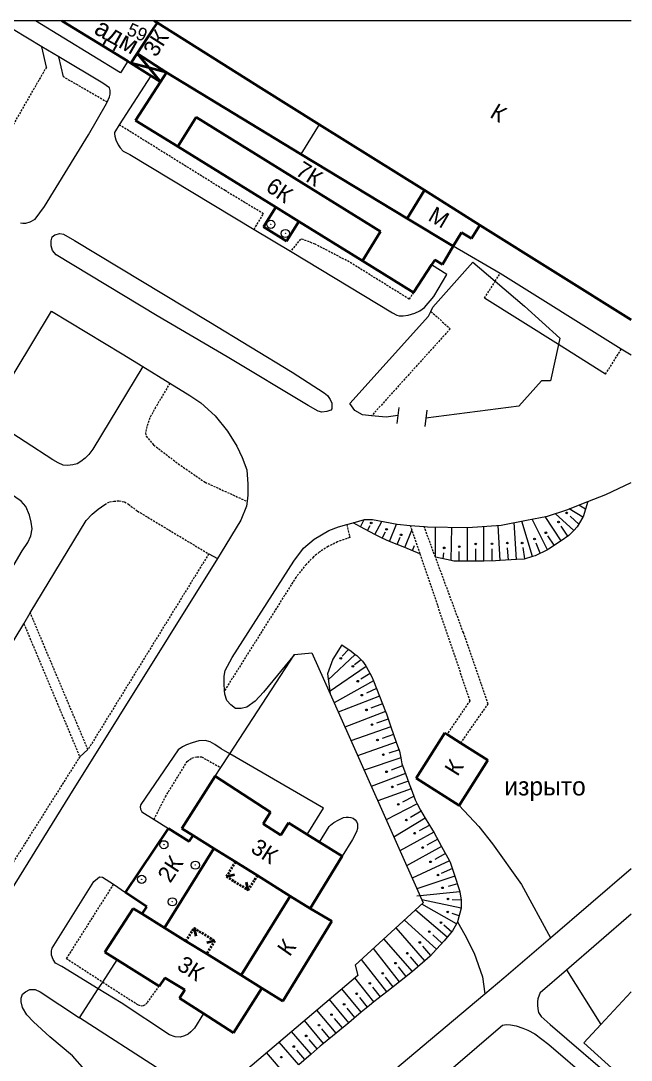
# Model space of a CAD drawing. Extents: x 1000 to 4000, y -5000 to -1000.
# Drawn here: x 2850.7 to 3000, y -1254.3 to -1000 of the extents above; entities that cross this region are included whole.
import ezdxf
from ezdxf.enums import TextEntityAlignment as Align

# ---------------------------------------------------------------- set-up
doc = ezdxf.new("R2010")
doc.units = 0
doc.header["$MEASUREMENT"] = 0
doc.linetypes.add('DASHED', pattern=[0.75, 0.5, -0.25])
for name, color, linetype in [('1', 7, 'CONTINUOUS'), ('11', 7, 'CONTINUOUS'), ('13', 7, 'CONTINUOUS'), ('17', 7, 'CONTINUOUS'), ('24', 7, 'CONTINUOUS'), ('37', 7, 'CONTINUOUS'), ('40', 7, 'CONTINUOUS'), ('7', 7, 'CONTINUOUS')]:
    doc.layers.add(name, color=color, linetype=linetype)
doc.styles.get("Standard").update_dxf_attribs({"font": 'txt', "height": 0.2})

msp = doc.modelspace()

# ---------------------------------------------------------------- linework, layer by layer
at = {"layer": '1', "color": 253, "linetype": 'Continuous', "lineweight": 0}
msp.add_line((3000, -1000), (2000, -1000), dxfattribs=at)
at = {"layer": '11', "color": 253, "linetype": 'Continuous', "lineweight": 0}
for p, q in [((2875.08, -1012.76), (2854.34, -1000)), ((2876.87, -1009.85), (2875.08, -1012.76)), ((2951.51, -1070.1), (2961.22, -1059.02)), ((2961.22, -1059.02), (2966.73, -1063.73)), ((2966.73, -1063.73), (2973.89, -1069.83)), ((2951.01, -1071.11), (2951.51, -1070.1)), ((2973.89, -1069.83), (2982.51, -1077.67)), ((2931.17, -1093.61), (2950.44, -1072.26)), ((2950.44, -1072.26), (2951.01, -1071.11)), ((2982.51, -1077.67), (2982.17, -1079.22)), ((2982.17, -1079.22), (2980.22, -1088.07)), ((2978.06, -1088.07), (2972.54, -1094.28)), ((2980.22, -1088.07), (2978.06, -1088.07)), ((2932.38, -1095.37), (2931.17, -1093.61)), ((2934.26, -1096.45), (2932.38, -1095.37)), ((2943.14, -1094.6), (2942.64, -1098.57)), ((2950.01, -1095.27), (2949.52, -1099.24)), ((2972.54, -1094.28), (2949.76, -1097.26)), ((2936.5, -1096.65), (2934.26, -1096.45)), ((2940.06, -1096.99), (2936.5, -1096.65)), ((2942.89, -1096.58), (2940.06, -1096.99)), ((2901.83, -1179.38), (2917.67, -1155.08)), ((2917.67, -1155.08), (2921.88, -1154.67)), ((2921.88, -1154.67), (2926.34, -1164.69)), ((2926.34, -1164.69), (2949.11, -1215.86)), ((2899.64, -1182.73), (2901.83, -1179.38)), ((2898.29, -1184.8), (2899.64, -1182.73)), ((2949.11, -1215.86), (2932.46, -1231.11)), ((2870.77, -1235.2), (2874.29, -1229.77)), ((2932.46, -1231.11), (2933.12, -1233.57)), ((2869.68, -1236.89), (2870.77, -1235.2)), ((2933.12, -1233.57), (2900.59, -1261.17)), ((2865.11, -1243.94), (2869.68, -1236.89)), ((2992.57, -1245.58), (3000, -1237.56)), ((2885.05, -1256.83), (2865.11, -1243.94)), ((2988.39, -1250.08), (2992.57, -1245.58)), ((3000, -1260.53), (2988.39, -1250.08))]:
    msp.add_line(p, q, dxfattribs=at)
msp.add_point((2876.87, -1009.85), dxfattribs=at)
at = {"layer": '13', "color": 253, "linetype": 'Continuous', "lineweight": 40}
for p, q in [((2860.78, -1000), (2876.87, -1009.85)), ((2879.2, -1007.97), (2883.19, -1001.9)), ((2883.19, -1001.9), (2884.14, -1000.47)), ((2883.36, -1000), (2884.14, -1000.47)), ((2884.14, -1000.47), (2909.54, -1016.46)), ((2877.65, -1010.33), (2879.2, -1007.97)), ((2879.2, -1007.97), (2882.08, -1011.53)), ((2879.2, -1007.97), (2886.34, -1012.68)), ((2876.87, -1009.85), (2877.65, -1010.33)), ((2882.08, -1011.53), (2877.65, -1010.33)), ((2877.65, -1010.33), (2884.87, -1014.97)), ((2882.08, -1011.53), (2884.87, -1014.97)), ((2886.34, -1012.68), (2882.08, -1011.53)), ((2884.87, -1014.97), (2886.34, -1012.68)), ((2886.34, -1012.68), (2890.49, -1015.19)), ((2878.81, -1024.39), (2884.87, -1014.97)), ((2890.49, -1015.19), (2919.23, -1032.61)), ((2909.54, -1016.46), (2923.72, -1025.35)), ((2889.15, -1030.79), (2878.81, -1024.39)), ((2893.6, -1023.61), (2889.15, -1030.79)), ((2938.71, -1051.55), (2893.6, -1023.61)), ((2923.72, -1025.35), (2949.4, -1041.46)), ((2913.06, -1045.6), (2889.15, -1030.79)), ((2919.23, -1032.61), (2945.21, -1048.36)), ((2945.21, -1048.36), (2949.4, -1041.46)), ((2949.4, -1041.46), (2962.98, -1049.98)), ((2910.08, -1050.41), (2913.06, -1045.6)), ((2918.69, -1049.09), (2913.06, -1045.6)), ((2918.69, -1049.09), (2915.71, -1053.9)), ((2934.26, -1058.73), (2918.69, -1049.09)), ((2945.21, -1048.36), (2956.44, -1055.18)), ((2962.98, -1049.98), (2960.92, -1053.3)), ((2962.98, -1049.98), (3000, -1073.2)), ((2915.71, -1053.9), (2910.08, -1050.41)), ((2934.26, -1058.73), (2938.71, -1051.55)), ((2958.52, -1051.82), (2956.44, -1055.18)), ((2960.92, -1053.3), (2958.52, -1051.82)), ((2956.44, -1055.18), (2953.82, -1059.65)), ((2946.73, -1066.45), (2934.26, -1058.73)), ((2951.15, -1059.71), (2946.73, -1066.45)), ((2951.96, -1058.48), (2951.15, -1059.71)), ((2953.82, -1059.65), (2951.96, -1058.48)), ((2947.4, -1185.3), (2954.4, -1174.25)), ((2954.4, -1174.25), (2954.93, -1174.59)), ((2954.93, -1174.59), (2958.3, -1176.72)), ((2958.3, -1176.72), (2964.94, -1180.94)), ((2964.94, -1180.94), (2957.94, -1191.98)), ((2898.29, -1184.8), (2890.11, -1197.65)), ((2911.8, -1193.6), (2898.29, -1184.8)), ((2957.94, -1191.98), (2947.4, -1185.3)), ((2909.95, -1196.48), (2911.8, -1193.6)), ((2876.37, -1213.29), (2886.86, -1197.64)), ((2886.86, -1197.64), (2891.93, -1200.83)), ((2890.11, -1197.65), (2892.85, -1199.36)), ((2914.28, -1199.23), (2909.95, -1196.48)), ((2916.19, -1196.21), (2914.28, -1199.23)), ((2920.75, -1199.07), (2916.19, -1196.21)), ((2891.93, -1200.83), (2892.85, -1199.36)), ((2892.85, -1199.36), (2897.89, -1202.49)), ((2923.76, -1200.95), (2920.75, -1199.07)), ((2897.89, -1202.49), (2885.84, -1221.93)), ((2897.89, -1202.49), (2903.22, -1205.82)), ((2929.31, -1204.43), (2923.76, -1200.95)), ((2921.47, -1217.19), (2929.31, -1204.43)), ((2903.22, -1205.82), (2908.57, -1209.15)), ((2901.01, -1209.38), (2902.96, -1208.92)), ((2908.57, -1209.15), (2916.62, -1214.16)), ((2906.35, -1212.71), (2905.9, -1210.76)), ((2881.56, -1216.77), (2876.37, -1213.29)), ((2904.6, -1233.55), (2916.62, -1214.16)), ((2916.62, -1214.16), (2921.47, -1217.19)), ((2871.24, -1227.86), (2878.18, -1217.17)), ((2878.18, -1217.17), (2880.4, -1218.55)), ((2880.4, -1218.55), (2881.56, -1216.77)), ((2926.8, -1220.28), (2921.47, -1217.19)), ((2880.4, -1218.55), (2885.84, -1221.93)), ((2914.78, -1239.84), (2926.8, -1220.28)), ((2885.84, -1221.93), (2891.1, -1225.19)), ((2893.08, -1221.99), (2893.54, -1223.94)), ((2891.1, -1225.19), (2896.18, -1228.33)), ((2898.16, -1225.14), (2896.21, -1225.6)), ((2874.29, -1229.77), (2871.24, -1227.86)), ((2896.18, -1228.33), (2904.6, -1233.55)), ((2884.56, -1236.23), (2874.29, -1229.77)), ((2885.95, -1234.15), (2884.56, -1236.23)), ((2890.82, -1237.13), (2885.95, -1234.15)), ((2904.6, -1233.55), (2909.63, -1236.67)), ((2889.51, -1239.16), (2890.82, -1237.13)), ((2909.63, -1236.67), (2902.74, -1247.62)), ((2909.63, -1236.67), (2914.78, -1239.84)), ((2895.41, -1242.93), (2889.51, -1239.16)), ((2902.74, -1247.62), (2895.41, -1242.93))]:
    msp.add_line(p, q, dxfattribs=at)
at = {"layer": '13', "color": 253, "linetype": 'DASHED', "lineweight": 40}
for p, q in [((2903.22, -1205.82), (2901.01, -1209.38)), ((2901.01, -1209.38), (2906.35, -1212.71)), ((2906.35, -1212.71), (2908.57, -1209.15)), ((2891.1, -1225.19), (2893.08, -1221.99)), ((2893.08, -1221.99), (2898.16, -1225.14)), ((2898.16, -1225.14), (2896.18, -1228.33))]:
    msp.add_line(p, q, dxfattribs=at)
at = {"layer": '24', "color": 253, "linetype": 'Continuous', "lineweight": 0}
for p, q in [((2855.88, -1006.36), (2845.28, -1000)), ((2860.04, -1008.86), (2855.88, -1006.36)), ((2857.01, -1011.31), (2855.88, -1006.36)), ((2861.15, -1013.72), (2860.04, -1008.86)), ((2870.77, -1015.3), (2860.04, -1008.86)), ((2882.53, -1013.47), (2874.82, -1025.46)), ((2872.38, -1016.4), (2870.77, -1015.3)), ((2872.6, -1017.02), (2872.38, -1016.4)), ((2872.6, -1017.93), (2872.6, -1017.02)), ((2871.86, -1019.93), (2872.45, -1018.63)), ((2872.45, -1018.63), (2872.6, -1017.93)), ((2867.25, -1027.94), (2871.7, -1020.27)), ((2871.7, -1020.27), (2871.86, -1019.93)), ((2873.64, -1027.34), (2873.62, -1027.62)), ((2873.87, -1026.95), (2873.64, -1027.34)), ((2874.82, -1025.46), (2873.87, -1026.95)), ((2923.72, -1025.35), (2919.23, -1032.61)), ((2856.55, -1045.43), (2867.25, -1027.94)), ((2873.62, -1027.62), (2873.73, -1028.21)), ((2873.73, -1028.21), (2873.95, -1029.13)), ((2873.95, -1029.13), (2874.56, -1030.38)), ((2874.56, -1030.38), (2875, -1031.12)), ((2875, -1031.12), (2875.76, -1031.89)), ((2875.76, -1031.89), (2877.38, -1032.72)), ((2877.38, -1032.72), (2907.76, -1051.03)), ((2854.25, -1048.5), (2856.55, -1045.43)), ((2850.68, -1049.45), (2851.22, -1049.52)), ((2851.22, -1049.52), (2851.95, -1049.52)), ((2851.95, -1049.52), (2853.05, -1049.19)), ((2853.05, -1049.19), (2854.25, -1048.5)), ((2858.15, -1053.84), (2858.41, -1052.9)), ((2858.41, -1052.9), (2859.09, -1052.38)), ((2859.09, -1052.38), (2860.29, -1052.04)), ((2860.29, -1052.04), (2861.19, -1052.17)), ((2861.19, -1052.17), (2863.88, -1053.79)), ((2907.76, -1051.03), (2916.7, -1056.41)), ((2858.15, -1055.08), (2858.15, -1053.84)), ((2858.49, -1056.19), (2858.15, -1055.08)), ((2863.88, -1053.79), (2896.72, -1073.59)), ((2967.91, -1061.86), (2956.44, -1055.18)), ((2859.35, -1057.26), (2858.49, -1056.19)), ((2884.09, -1072.2), (2859.35, -1057.26)), ((2916.7, -1056.41), (2941.59, -1071.42)), ((2954.93, -1062.08), (2951.15, -1059.71)), ((2951.72, -1067.44), (2954.93, -1062.08)), ((2997.56, -1080.33), (2967.91, -1061.86)), ((2949.47, -1070.15), (2951.72, -1067.44)), ((2982.17, -1079.22), (2964.12, -1067.87)), ((2948.29, -1070.94), (2949.47, -1070.15)), ((2842.53, -1097.06), (2858.27, -1071.02)), ((2858.27, -1071.02), (2875.54, -1081.53)), ((2901.19, -1082.23), (2884.09, -1072.2)), ((2941.59, -1071.42), (2942.68, -1072.03)), ((2942.68, -1072.03), (2943.27, -1072.16)), ((2943.27, -1072.16), (2944.18, -1072.16)), ((2944.18, -1072.16), (2945.45, -1072.05)), ((2945.45, -1072.05), (2947.07, -1071.53)), ((2947.07, -1071.53), (2948.29, -1070.94)), ((2896.72, -1073.59), (2917.09, -1085.94)), ((2993.69, -1086.47), (2982.17, -1079.22)), ((3000, -1081.85), (2997.56, -1080.33)), ((2875.54, -1081.53), (2880.58, -1084.62)), ((2921, -1094.11), (2901.19, -1082.23)), ((2880.58, -1084.62), (2870.5, -1101.27)), ((2880.58, -1084.62), (2887.17, -1088.66)), ((2917.09, -1085.94), (2924.88, -1091.03)), ((2887.17, -1088.66), (2892.07, -1091.67)), ((2924.88, -1091.03), (2925.7, -1091.71)), ((2892.07, -1091.67), (2894.77, -1093.5)), ((2894.77, -1093.5), (2898.28, -1096.65)), ((2925.7, -1091.71), (2926.34, -1092.7)), ((2926.34, -1092.7), (2926.81, -1093.6)), ((2926.81, -1093.6), (2926.81, -1094.41)), ((2923.47, -1095.52), (2921, -1094.11)), ((2924.37, -1095.78), (2923.47, -1095.52)), ((2925.57, -1095.61), (2924.37, -1095.78)), ((2926.55, -1095.26), (2925.57, -1095.61)), ((2926.81, -1094.92), (2926.55, -1095.26)), ((2926.81, -1094.41), (2926.81, -1094.92)), ((2858.55, -1107.43), (2842.53, -1097.06)), ((2898.28, -1096.65), (2901.27, -1100.38)), ((2901.27, -1100.38), (2903.52, -1104.11)), ((2870.5, -1101.27), (2868.32, -1104.78)), ((2867.36, -1106.09), (2866.43, -1107.02)), ((2868.32, -1104.78), (2867.36, -1106.09)), ((2903.52, -1104.11), (2904.88, -1106.86)), ((2859.89, -1108.12), (2858.55, -1107.43)), ((2861.12, -1108.72), (2859.89, -1108.12)), ((2862.13, -1108.8), (2861.12, -1108.72)), ((2863.45, -1108.67), (2862.13, -1108.8)), ((2864.51, -1108.39), (2863.45, -1108.67)), ((2865.39, -1107.84), (2864.51, -1108.39)), ((2866.43, -1107.02), (2865.39, -1107.84)), ((2904.88, -1106.86), (2905.98, -1109.91)), ((2905.98, -1109.91), (2906.25, -1113.37)), ((2906.25, -1113.37), (2906.25, -1116.05)), ((2993.75, -1115.9), (3000, -1112.94)), ((2850.84, -1117.57), (2848.22, -1115.77)), ((2906.25, -1116.05), (2906.04, -1117.58)), ((2989.36, -1117.63), (2993.75, -1115.9)), ((2851.93, -1118.83), (2850.84, -1117.57)), ((2852.86, -1120.96), (2851.93, -1118.83)), ((2869.68, -1119.52), (2871.25, -1118.32)), ((2905.88, -1118.73), (2904.52, -1122.21)), ((2906.04, -1117.58), (2905.88, -1118.73)), ((2984.22, -1119.67), (2989.36, -1117.63)), ((2853.29, -1122.65), (2852.86, -1120.96)), ((2866.72, -1122.26), (2868.21, -1120.69)), ((2868.21, -1120.69), (2869.68, -1119.52)), ((2974.35, -1122.2), (2979.49, -1121.18)), ((2979.49, -1121.18), (2984.22, -1119.67)), ((2853.06, -1144.9), (2866.72, -1122.26)), ((2853.51, -1124.34), (2853.29, -1122.65)), ((2904.52, -1122.21), (2899.7, -1130.14)), ((2926.08, -1124.69), (2928.39, -1123.78)), ((2928.39, -1123.78), (2930.41, -1123.23)), ((2930.41, -1123.23), (2931.96, -1122.82)), ((2931.96, -1122.82), (2934.8, -1122.05)), ((2934.8, -1122.05), (2936.69, -1122.05)), ((2936.69, -1122.05), (2942.76, -1123.18)), ((2942.76, -1123.18), (2945.96, -1123.46)), ((2945.96, -1123.46), (2949.33, -1123.75)), ((2949.33, -1123.75), (2950.16, -1123.82)), ((2950.16, -1123.82), (2960.01, -1124.01)), ((2960.01, -1124.01), (2968.19, -1123.45)), ((2968.19, -1123.45), (2974.35, -1122.2)), ((2852.42, -1127.67), (2853.18, -1126.04)), ((2853.18, -1126.04), (2853.51, -1124.34)), ((2922.42, -1126.84), (2926.08, -1124.69)), ((2851.06, -1129.69), (2852.42, -1127.67)), ((2917.45, -1132.21), (2919.89, -1129.08)), ((2919.89, -1129.08), (2922.42, -1126.84)), ((2836.07, -1154.86), (2851.06, -1129.69)), ((2898.8, -1131.58), (2862.66, -1189.54)), ((2896.68, -1130.43), (2898.8, -1131.58)), ((2899.7, -1130.14), (2898.8, -1131.58)), ((2902.38, -1155.82), (2917.45, -1132.21)), ((2851.48, -1147.52), (2853.06, -1144.9)), ((2847.45, -1154.2), (2851.48, -1147.52)), ((2900.67, -1159), (2902.38, -1155.82)), ((2917.67, -1155.08), (2910.11, -1164.24)), ((2900.42, -1160.36), (2900.67, -1159)), ((2900.46, -1162.26), (2900.42, -1160.36)), ((2900.54, -1163.9), (2900.46, -1162.26)), ((2900.59, -1164.78), (2900.54, -1163.9)), ((2901.12, -1166.34), (2900.59, -1164.78)), ((2910.11, -1164.24), (2908.01, -1166.47)), ((2902.07, -1167.38), (2901.12, -1166.34)), ((2908.01, -1166.47), (2905.99, -1167.91)), ((2903.23, -1168.24), (2902.07, -1167.38)), ((2904.63, -1168.28), (2903.23, -1168.24)), ((2905.99, -1167.91), (2904.63, -1168.28)), ((2891.27, -1177.15), (2890.24, -1177.61)), ((2892.64, -1176.7), (2891.27, -1177.15)), ((2894.23, -1176.2), (2892.64, -1176.7)), ((2895.83, -1176.09), (2894.23, -1176.2)), ((2897.04, -1176.43), (2895.83, -1176.09)), ((2898.18, -1177.08), (2897.04, -1176.43)), ((2899.7, -1178.14), (2898.18, -1177.08)), ((2865.14, -1180.07), (2867.15, -1178.33)), ((2889.22, -1178.37), (2880.09, -1191.73)), ((2890.24, -1177.61), (2889.22, -1178.37)), ((2901.83, -1179.38), (2899.7, -1178.14)), ((2924.75, -1192.69), (2901.83, -1179.38)), ((2862.66, -1189.54), (2822.77, -1253.86)), ((2880.09, -1191.73), (2879.94, -1192.34)), ((2879.94, -1192.34), (2880.02, -1192.87)), ((2920.75, -1199.07), (2924.75, -1192.69)), ((2880.02, -1192.87), (2880.32, -1193.52)), ((2880.32, -1193.52), (2883.3, -1195.39)), ((2928.45, -1195.48), (2929.65, -1194.98)), ((2929.65, -1194.98), (2930.26, -1194.86)), ((2930.26, -1194.86), (2930.87, -1194.86)), ((2930.87, -1194.86), (2931.44, -1194.91)), ((2931.44, -1194.91), (2931.98, -1195.12)), ((2931.98, -1195.12), (2932.52, -1195.52)), ((2883.3, -1195.39), (2886.86, -1197.64)), ((2923.76, -1200.95), (2926.15, -1197.14)), ((2926.15, -1197.14), (2926.49, -1196.8)), ((2926.49, -1196.8), (2927.27, -1196.18)), ((2927.27, -1196.18), (2928.45, -1195.48)), ((2932.52, -1195.52), (2932.85, -1195.9)), ((2932.85, -1195.9), (2933.09, -1196.49)), ((2933.04, -1197.64), (2932.85, -1198.42)), ((2933.09, -1197.08), (2933.04, -1197.64)), ((2933.09, -1196.49), (2933.09, -1197.08)), ((2931.85, -1200.35), (2929.31, -1204.43)), ((2932.85, -1198.42), (2931.85, -1200.35)), ((2980.23, -1224.36), (3000, -1207.4)), ((2858.43, -1226.95), (2868.6, -1210.59)), ((2868.6, -1210.59), (2869.45, -1209.83)), ((2869.45, -1209.83), (2869.99, -1209.48)), ((2869.99, -1209.48), (2870.74, -1209.52)), ((2870.74, -1209.52), (2873.36, -1211.28)), ((2873.36, -1211.28), (2876.37, -1213.29)), ((2984.17, -1232.21), (3000, -1218.5)), ((2968.82, -1234.14), (2980.23, -1224.36)), ((2858.2, -1227.59), (2858.43, -1226.95)), ((2858.2, -1228.62), (2858.2, -1227.59)), ((2858.62, -1229.72), (2858.2, -1228.62)), ((2859.23, -1230.56), (2858.62, -1229.72)), ((2860.73, -1231.43), (2859.23, -1230.56)), ((2869.68, -1236.89), (2860.73, -1231.43)), ((2977.74, -1237.78), (2984.17, -1232.21)), ((2964.18, -1238.05), (2968.82, -1234.14)), ((2850.79, -1239.17), (2851.12, -1238.16)), ((2851.12, -1238.16), (2851.86, -1237.62)), ((2851.86, -1237.62), (2852.94, -1237.02)), ((2852.94, -1237.02), (2854.22, -1237.02)), ((2854.22, -1237.02), (2855.43, -1237.62)), ((2855.43, -1237.62), (2865.11, -1243.94)), ((2875.31, -1240.32), (2869.68, -1236.89)), ((2945.29, -1253.97), (2964.18, -1238.05)), ((2977.74, -1237.78), (2977.14, -1239.34)), ((2850.79, -1240.05), (2850.79, -1239.17)), ((2851.12, -1241.39), (2850.79, -1240.05)), ((2887.09, -1248.13), (2875.31, -1240.32)), ((2977.14, -1239.34), (2977.05, -1240.03)), ((2977.05, -1240.03), (2977.05, -1240.82)), ((2977.05, -1240.82), (2977.14, -1241.79)), ((2852.2, -1243.21), (2851.12, -1241.39)), ((2853.81, -1244.96), (2852.2, -1243.21)), ((2895.41, -1242.93), (2893.16, -1246.46)), ((2977.14, -1241.79), (2977.33, -1242.62)), ((2977.33, -1242.62), (2977.93, -1243.63)), ((2977.93, -1243.63), (2980.18, -1245.62)), ((2857.83, -1248.58), (2853.81, -1244.96)), ((2967.47, -1246.67), (2968.54, -1245.75)), ((2968.54, -1245.75), (2969.47, -1245.6)), ((2969.47, -1245.6), (2970.49, -1245.65)), ((2970.49, -1245.65), (2971.82, -1245.88)), ((2971.82, -1245.88), (2973.44, -1246.48)), ((2980.18, -1245.62), (3000, -1262.64)), ((2863.35, -1253.22), (2857.83, -1248.58)), ((2888.45, -1248.58), (2887.09, -1248.13)), ((2889.67, -1248.66), (2888.45, -1248.58)), ((2890.73, -1248.39), (2889.67, -1248.66)), ((2891.68, -1247.94), (2890.73, -1248.39)), ((2892.29, -1247.41), (2891.68, -1247.94)), ((2893.16, -1246.46), (2892.29, -1247.41)), ((2945.71, -1265.25), (2967.47, -1246.67)), ((2973.44, -1246.48), (2974.73, -1246.99)), ((2974.73, -1246.99), (2976.43, -1247.87)), ((2976.43, -1247.87), (2979.8, -1250.45)), ((2979.8, -1250.45), (2989.7, -1258.97)), ((2866.38, -1256.66), (2863.35, -1253.22)), ((2813.39, -1364.39), (2945.29, -1253.97))]:
    msp.add_line(p, q, dxfattribs=at)
at = {"layer": '24', "color": 253, "linetype": 'DASHED', "lineweight": 0}
for p, q in [((2857.01, -1011.31), (2844.06, -1033.7)), ((2871.86, -1019.93), (2861.15, -1013.72)), ((2900.69, -1041.56), (2874.82, -1025.46)), ((2910.06, -1047.22), (2900.69, -1041.56)), ((2907.76, -1051.03), (2910.06, -1047.22)), ((2919.12, -1053.42), (2916.7, -1056.41)), ((2919.74, -1053.5), (2919.12, -1053.42)), ((2922.68, -1054.65), (2919.74, -1053.5)), ((2931.03, -1059), (2922.68, -1054.65)), ((2945.7, -1068.1), (2931.03, -1059)), ((2966.73, -1063.73), (2967.91, -1061.86)), ((2964.12, -1067.87), (2966.73, -1063.73)), ((2946.73, -1066.45), (2945.7, -1068.1)), ((2951.01, -1071.11), (2955.72, -1075.36)), ((2955.72, -1075.36), (2936.5, -1096.65)), ((2993.69, -1086.47), (2997.56, -1080.33)), ((2887.17, -1088.66), (2883.7, -1094.56)), ((2883.7, -1094.56), (2882.27, -1097.19)), ((2882.27, -1097.19), (2881.53, -1099.27)), ((2881.53, -1099.27), (2881.23, -1100.81)), ((2881.23, -1100.81), (2881.36, -1101.66)), ((2881.36, -1101.66), (2883.21, -1103.78)), ((2883.21, -1103.78), (2889.23, -1108.38)), ((2889.23, -1108.38), (2895.78, -1112.9)), ((2895.78, -1112.9), (2906.04, -1117.58)), ((2871.25, -1118.32), (2872.42, -1117.74)), ((2872.42, -1117.74), (2873.47, -1117.55)), ((2873.47, -1117.55), (2874.76, -1117.46)), ((2874.76, -1117.46), (2876.08, -1117.71)), ((2876.08, -1117.71), (2877.06, -1118.29)), ((2877.06, -1118.29), (2879.23, -1119.95)), ((2879.23, -1119.95), (2896.68, -1130.43)), ((2930.41, -1123.23), (2931.2, -1126.44)), ((2945.96, -1123.46), (2948.32, -1130.4)), ((2952.1, -1131.23), (2949.33, -1123.75)), ((2931.2, -1126.44), (2928.19, -1127.48)), ((2925.85, -1128.62), (2923.71, -1130.05)), ((2928.19, -1127.48), (2925.85, -1128.62)), ((2896.68, -1130.43), (2867.15, -1178.33)), ((2922.29, -1131.2), (2920.48, -1133.01)), ((2923.71, -1130.05), (2922.29, -1131.2)), ((2948.32, -1130.4), (2960.52, -1166.37)), ((2958.94, -1149.7), (2952.1, -1131.23)), ((2920.48, -1133.01), (2918.02, -1136.13)), ((2918.02, -1136.13), (2900.54, -1163.9)), ((2867.15, -1178.33), (2853.06, -1144.9)), ((2851.48, -1147.52), (2865.14, -1180.07)), ((2964.98, -1167.16), (2958.94, -1149.7)), ((2960.52, -1166.37), (2954.93, -1174.59)), ((2958.3, -1176.72), (2964.98, -1167.16)), ((2865.14, -1180.07), (2835.33, -1227.33)), ((2886.08, -1189.91), (2891.4, -1181.25)), ((2891.4, -1181.25), (2892.52, -1180.39)), ((2892.52, -1180.39), (2893.77, -1180.09)), ((2893.77, -1180.09), (2894.94, -1180.13)), ((2894.94, -1180.13), (2899.64, -1182.73)), ((2883.3, -1195.39), (2886.08, -1189.91)), ((2873.36, -1211.28), (2861.86, -1229.45)), ((2861.86, -1229.45), (2870.77, -1235.2)), ((2870.77, -1235.2), (2879.13, -1240.6)), ((2881.68, -1240.21), (2884.56, -1236.23)), ((2879.13, -1240.6), (2879.43, -1240.77)), ((2879.43, -1240.77), (2880.13, -1240.99)), ((2880.13, -1240.99), (2880.73, -1240.9)), ((2880.73, -1240.9), (2881.29, -1240.64)), ((2881.29, -1240.64), (2881.68, -1240.21))]:
    msp.add_line(p, q, dxfattribs=at)
at = {"layer": '37', "color": 253, "linetype": 'Continuous', "lineweight": 0}
for p, q in [((2988.79, -1119.49), (2987.14, -1118.52)), ((2989.36, -1117.63), (2988.21, -1121.37)), ((2982.84, -1127.24), (2978.91, -1121.3)), ((2985.91, -1124.73), (2981.41, -1120.57)), ((2988.16, -1121.45), (2984.78, -1119.45)), ((2987.27, -1123.26), (2985.07, -1121.22)), ((2988.16, -1121.45), (2986.78, -1123.79)), ((2988.21, -1121.37), (2988.16, -1121.45)), ((2933.77, -1123.78), (2931.96, -1122.82)), ((2933.77, -1123.78), (2934.69, -1122.05)), ((2937.3, -1125.67), (2933.77, -1123.78)), ((2935.53, -1124.72), (2936.17, -1123.52)), ((2937.3, -1125.67), (2939, -1122.48)), ((2940.91, -1127.37), (2942.63, -1123.17)), ((2952.1, -1131.23), (2952.12, -1123.86)), ((2955.98, -1132.07), (2956.11, -1123.94)), ((2959.97, -1132.2), (2959.93, -1124.02)), ((2963.97, -1132.18), (2963.92, -1123.74)), ((2967.96, -1132.09), (2967.42, -1123.5)), ((2971.95, -1131.84), (2971.39, -1122.8)), ((2975.86, -1131.1), (2973.2, -1122.43)), ((2979.48, -1129.41), (2975.73, -1121.93)), ((2984.51, -1126.14), (2982.85, -1123.64)), ((2986.78, -1123.79), (2985.91, -1124.73)), ((2939.05, -1126.6), (2937.3, -1125.67)), ((2940.91, -1127.37), (2939.05, -1126.6)), ((2939.06, -1126.61), (2939.88, -1125.07)), ((2942.76, -1128.12), (2943.5, -1126.34)), ((2944.61, -1128.88), (2946.36, -1124.62)), ((2981.18, -1128.34), (2979.61, -1126.04)), ((2984.76, -1125.98), (2982.84, -1127.24)), ((2985.91, -1124.73), (2984.76, -1125.98)), ((2944.61, -1128.88), (2940.91, -1127.37)), ((2948.32, -1130.4), (2944.61, -1128.88)), ((2946.47, -1129.64), (2946.97, -1128.4)), ((2961.97, -1132.19), (2961.95, -1129.19)), ((2965.97, -1132.17), (2965.95, -1129.17)), ((2969.96, -1131.97), (2969.77, -1128.97)), ((2973.95, -1131.68), (2973.57, -1128.84)), ((2977.7, -1130.3), (2976.76, -1127.84)), ((2982.84, -1127.24), (2979.79, -1129.26)), ((2955.98, -1132.07), (2952.1, -1131.23)), ((2954.03, -1131.65), (2954.16, -1130.19)), ((2957.94, -1132.21), (2957.93, -1129.88)), ((2973.82, -1131.72), (2971.95, -1131.84)), ((2975.86, -1131.1), (2973.82, -1131.72)), ((2976.5, -1130.9), (2975.86, -1131.1)), ((2979.48, -1129.41), (2976.5, -1130.9)), ((2979.79, -1129.26), (2979.48, -1129.41)), ((2956.64, -1132.22), (2955.98, -1132.07)), ((2959.97, -1132.2), (2956.64, -1132.22)), ((2963.97, -1132.18), (2959.97, -1132.2)), ((2966.83, -1132.16), (2963.97, -1132.18)), ((2967.96, -1132.09), (2966.83, -1132.16)), ((2971.95, -1131.84), (2967.96, -1132.09)), ((2929.26, -1152.66), (2927, -1156.23)), ((2929.26, -1152.66), (2931.48, -1154.25)), ((2930.89, -1153.83), (2929.32, -1155.5)), ((2931.48, -1154.25), (2932.49, -1155.02)), ((2927, -1156.23), (2925.69, -1159.75)), ((2932.49, -1155.02), (2925.89, -1161.26)), ((2933.95, -1156.34), (2932.35, -1157.59)), ((2932.49, -1155.02), (2932.89, -1155.32)), ((2932.89, -1155.32), (2934.3, -1156.66)), ((2934.3, -1156.66), (2935.07, -1157.81)), ((2935.16, -1157.96), (2926.11, -1164.18)), ((2936.12, -1159.7), (2933.88, -1161.07)), ((2935.07, -1157.81), (2935.16, -1157.96)), ((2935.16, -1157.96), (2936.59, -1160.54)), ((2925.69, -1159.75), (2926.34, -1164.69)), ((2936.97, -1161.52), (2927.32, -1166.9)), ((2936.59, -1160.54), (2936.97, -1161.52)), ((2936.97, -1161.52), (2938.42, -1165.24)), ((2937.7, -1163.38), (2935.25, -1164.54)), ((2938.42, -1165.24), (2928.33, -1169.18)), ((2939.15, -1167.11), (2936.35, -1168.2)), ((2938.42, -1165.24), (2939.88, -1168.97)), ((2939.88, -1168.97), (2929.96, -1172.84)), ((2939.88, -1168.97), (2940.11, -1169.57)), ((2940.11, -1169.57), (2941.22, -1172.74)), ((2940.56, -1170.85), (2937.73, -1171.84)), ((2941.22, -1172.74), (2931.44, -1176.16)), ((2941.88, -1174.62), (2939.05, -1175.62)), ((2941.22, -1172.74), (2942.54, -1176.51)), ((2942.54, -1176.51), (2933.07, -1179.83)), ((2942.54, -1176.51), (2943.3, -1178.68)), ((2943.25, -1178.39), (2940.72, -1179.18)), ((2943.3, -1178.68), (2943.61, -1180.35)), ((2943.61, -1180.35), (2934.65, -1183.38)), ((2944.07, -1182.29), (2941.26, -1183.35)), ((2943.61, -1180.35), (2943.87, -1181.77)), ((2943.87, -1181.77), (2944.78, -1184.16)), ((2944.78, -1184.16), (2936.41, -1187.32)), ((2944.78, -1184.16), (2945.72, -1186.67)), ((2945.49, -1186.03), (2942.67, -1187.06)), ((2945.72, -1186.67), (2946.17, -1187.91)), ((2946.17, -1187.91), (2938, -1190.89)), ((2946.76, -1189.84), (2944.08, -1191.19)), ((2946.17, -1187.91), (2947.17, -1190.65)), ((2947.66, -1191.62), (2940.04, -1195.49)), ((2947.17, -1190.65), (2947.66, -1191.62)), ((2947.66, -1191.62), (2948.44, -1193.16)), ((2949.63, -1195.1), (2941.95, -1199.78)), ((2948.59, -1193.39), (2946.03, -1194.95)), ((2948.44, -1193.16), (2949.63, -1195.1)), ((2949.63, -1195.1), (2951.4, -1198)), ((2950.72, -1196.78), (2948.1, -1198.23)), ((2951.69, -1198.53), (2943.43, -1203.1)), ((2952.66, -1200.28), (2950.03, -1201.73)), ((2951.4, -1198), (2951.69, -1198.53)), ((2951.69, -1198.53), (2953.63, -1202.03)), ((2953.63, -1202.03), (2945.06, -1206.77)), ((2953.63, -1202.03), (2955.56, -1205.53)), ((2954.59, -1203.78), (2951.97, -1205.23)), ((2955.56, -1205.53), (2946.39, -1209.75)), ((2956.25, -1207.4), (2953.49, -1208.68)), ((2955.56, -1205.53), (2955.73, -1205.83)), ((2955.73, -1205.83), (2956.87, -1209.3)), ((2956.87, -1209.3), (2947.55, -1212.36)), ((2956.87, -1209.3), (2957.95, -1212.58)), ((2958.04, -1213.12), (2947.56, -1214.18)), ((2957.49, -1211.18), (2955.25, -1211.84)), ((2957.95, -1212.58), (2958.04, -1213.12)), ((2958.04, -1213.12), (2958.39, -1215.13)), ((2958.37, -1217.09), (2948.78, -1215.12)), ((2958.39, -1215.13), (2956.23, -1215.06)), ((2958.39, -1215.13), (2958.39, -1217.02)), ((2955, -1224.19), (2947.2, -1217.61)), ((2957.26, -1220.92), (2948.77, -1216.16)), ((2958.37, -1217.09), (2957.51, -1220.47)), ((2958.39, -1217.02), (2958.37, -1217.09)), ((2952.34, -1227.18), (2944.53, -1220.06)), ((2957.89, -1218.98), (2956.16, -1218.41)), ((2957.51, -1220.47), (2957.26, -1220.92)), ((2949.51, -1230), (2942.48, -1221.93)), ((2956.11, -1222.97), (2954.13, -1221.3)), ((2956.27, -1222.69), (2955, -1224.19)), ((2957.26, -1220.92), (2956.27, -1222.69)), ((2946.49, -1232.62), (2939.53, -1224.63)), ((2953.69, -1225.7), (2951.47, -1223.68)), ((2954.25, -1225.09), (2952.34, -1227.18)), ((2955, -1224.19), (2954.25, -1225.09)), ((2943.36, -1235.12), (2936.96, -1226.98)), ((2951.02, -1228.68), (2949.05, -1226.42)), ((2952.34, -1227.18), (2950.79, -1228.88)), ((2940.22, -1237.59), (2934, -1229.7)), ((2948, -1231.31), (2946.03, -1229.05)), ((2949.51, -1230), (2946.49, -1232.62)), ((2950.79, -1228.88), (2949.51, -1230)), ((2944.94, -1233.88), (2943.08, -1231.52)), ((2946.12, -1232.95), (2943.36, -1235.12)), ((2946.49, -1232.62), (2946.12, -1232.95)), ((2937.08, -1240.07), (2932.43, -1234.16)), ((2941.79, -1236.36), (2939.94, -1234)), ((2943.36, -1235.12), (2940.22, -1237.59)), ((2933.98, -1242.59), (2929.23, -1236.87)), ((2938.65, -1238.83), (2936.8, -1236.47)), ((2940.22, -1237.59), (2937.08, -1240.07)), ((2930.9, -1245.15), (2926.18, -1239.46)), ((2935.52, -1241.32), (2933.6, -1239.01)), ((2936.01, -1240.91), (2933.98, -1242.59)), ((2937.08, -1240.07), (2936.01, -1240.91)), ((2927.82, -1247.7), (2923.13, -1242.05)), ((2932.44, -1243.87), (2930.53, -1241.56)), ((2933.98, -1242.59), (2930.9, -1245.15)), ((2924.75, -1250.26), (2920.08, -1244.64)), ((2929.36, -1246.43), (2927.45, -1244.12)), ((2930.9, -1245.15), (2927.82, -1247.7)), ((2921.7, -1252.86), (2916.93, -1247.31)), ((2926.29, -1248.98), (2924.37, -1246.67)), ((2927.82, -1247.7), (2924.75, -1250.26)), ((2918.67, -1255.46), (2913.88, -1249.9)), ((2923.22, -1251.55), (2921.26, -1249.28)), ((2923.95, -1250.93), (2921.7, -1252.86)), ((2924.75, -1250.26), (2923.95, -1250.93)), ((2915.64, -1258.07), (2910.83, -1252.48)), ((2920.19, -1254.16), (2918.23, -1251.89)), ((2921.7, -1252.86), (2918.67, -1255.46))]:
    msp.add_line(p, q, dxfattribs=at)
for centre in [(2984.21, -1120.41), (2936.41, -1122.87), (2982.21, -1122.64), (2940.16, -1124.44), (2943.72, -1125.78), (2976.35, -1126.81), (2979.12, -1125.28), (2954.25, -1128.97), (2957.95, -1128.69), (2961.96, -1128), (2965.96, -1127.98), (2969.71, -1127.79), (2973.31, -1127.78), (2928.96, -1155.98), (2931.92, -1157.97), (2933.12, -1161.6), (2934.11, -1165.01), (2935.24, -1168.61), (2936.6, -1172.22), (2937.93, -1175.99), (2939.39, -1179.57), (2940.15, -1183.76), (2941.55, -1187.45), (2943.02, -1191.72), (2945, -1195.56), (2947.05, -1198.79), (2948.99, -1202.29), (2950.92, -1205.79), (2952.72, -1209.01), (2953.83, -1212.15), (2955.19, -1214.87), (2955.12, -1218.06), (2953.49, -1220.65), (2950.61, -1222.87), (2948.28, -1225.51), (2945.26, -1228.14), (2942.36, -1230.58), (2939.22, -1233.05), (2936.07, -1235.53), (2932.86, -1238.08), (2929.78, -1240.64), (2926.7, -1243.2), (2923.63, -1245.75), (2920.5, -1248.37), (2917.47, -1250.98), (2914.44, -1253.58)]:
    msp.add_circle(centre, 0.2, dxfattribs=at)
at = {"layer": '40', "color": 253, "linetype": 'Continuous', "lineweight": 0}
for p, q in [((2957.94, -1191.98), (2962.68, -1197.12)), ((2962.68, -1197.12), (2966.04, -1201.42)), ((2966.04, -1201.42), (2973.14, -1211.32)), ((2973.14, -1211.32), (2980.23, -1224.36)), ((2957.51, -1220.47), (2959.32, -1223.65)), ((2959.32, -1223.65), (2961.56, -1228.13)), ((2961.56, -1228.13), (2963.62, -1233.92)), ((2984.17, -1232.21), (2992.57, -1245.58)), ((2963.62, -1233.92), (2964.18, -1238.05))]:
    msp.add_line(p, q, dxfattribs=at)
at = {"layer": '7', "color": 253, "linetype": 'Continuous', "lineweight": 0}
for centre, radius in [((2911.86, -1049.79), 1), ((2911.86, -1049.79), 0.041), ((2915.43, -1052.04), 1), ((2915.43, -1052.04), 0.041), ((2885.72, -1201.61), 1), ((2885.72, -1201.61), 0.041), ((2893.39, -1206.6), 1), ((2893.39, -1206.6), 0.041), ((2880.28, -1210.06), 1), ((2880.28, -1210.06), 0.041), ((2887.77, -1215.57), 1), ((2887.77, -1215.57), 0.041)]:
    msp.add_circle(centre, radius, dxfattribs=at)

# ---------------------------------------------------------------- texts
at = {"layer": '17', "color": 253, "linetype": 'Continuous', "lineweight": 0}
for s, height, rotation, p in [('адм.', 4.5, 330.5728, (2874.66, -1004.69)), ('59', 3.2, 336.2039, (2879.23, -1002.79)), ('3К', 4, 57.4887, (2883.74, -1005.46)), ('К', 4, 329.1161, (2967.53, -1022.53)), ('7К', 4, 328.0962, (2921.27, -1037.44)), ('6К', 4, 325.6062, (2913.99, -1041.46)), ('М', 4, 329.5981, (2952.98, -1048.09)), ('К', 4, 58.1761, (2956.63, -1182.69)), ('3К', 4, 327.333, (2910.34, -1203.19)), ('2К', 4, 56.8802, (2887.24, -1207.52)), ('К', 4, 54.9016, (2915.7, -1226.73)), ('3К', 4, 327.333, (2892.29, -1231.87))]:
    msp.add_text(s, height=height, rotation=rotation, dxfattribs=at).set_placement(p, align=Align.MIDDLE)
msp.add_text('изрыто', height=4.5, dxfattribs=at).set_placement((2978.91, -1187.97), align=Align.MIDDLE)

doc.saveas('drawing.dxf')
